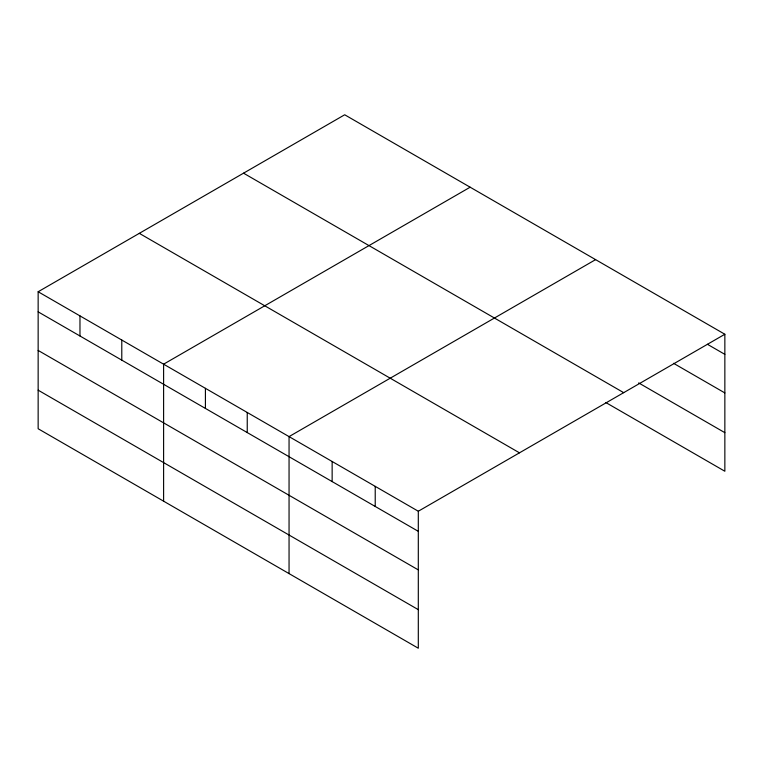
<?xml version="1.0" encoding="UTF-8"?>
<svg xmlns="http://www.w3.org/2000/svg" width="763" height="763" viewBox="0 0 763 763"><rect width="100%" height="100%" fill="white"/><g stroke="black" fill="none" stroke-linecap="round" stroke-linejoin="round"><path stroke-width="1.14" d="M418.305 569.904L418.305 511.239L38.15 291.752L38.15 428.749L418.305 648.226L418.305 569.904L38.15 350.427M38.15 291.752L344.695 114.774L724.85 334.251L724.85 471.248L605.851 402.549M470.142 187.202L163.606 364.18L163.606 501.177M595.598 259.63L289.053 436.608L289.053 573.604M418.305 511.239L724.85 334.251M707.415 344.285L724.85 354.356M673.557 363.312L724.85 392.926M638.679 382.921L724.85 432.669M243.531 173.172L623.695 392.659M139.305 233.344L519.469 452.831M38.15 311.848L418.305 531.334M38.15 390.17L418.305 609.656M375.224 486.365L375.224 506.46M332.143 461.481L332.143 481.587M247.241 412.468L247.241 432.564M205.419 388.329L205.419 408.424M121.784 340.04L121.784 360.136M79.972 315.892L79.972 335.987"/></g></svg>
